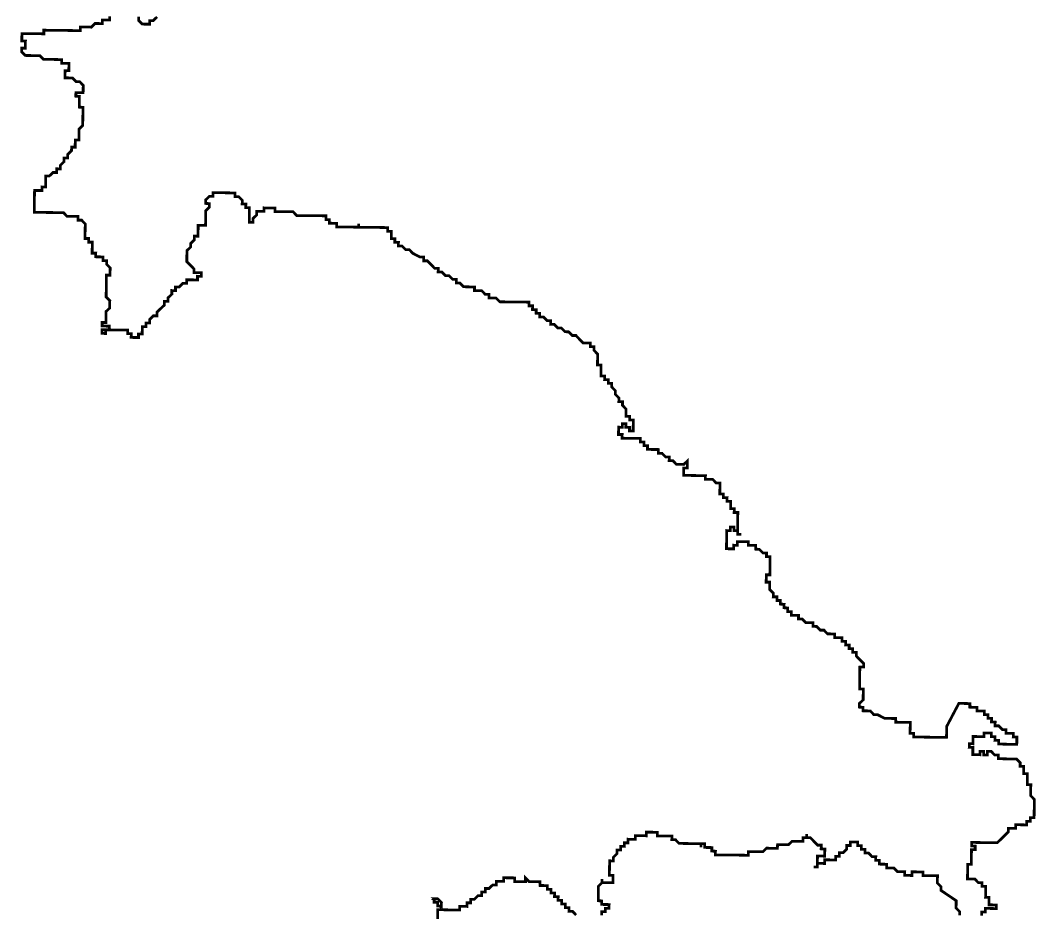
# Model space of a CAD drawing. Header units: metres. Extents: x 257673 to 289848, y 2129691 to 2228029.
# Drawn here: x 262908 to 264016, y 2162390 to 2163364 of the extents above; entities that cross this region are included whole.
import ezdxf

# ---------------------------------------------------------------- set-up
doc = ezdxf.new("R2010")
doc.units = ezdxf.units.M
doc.header["$MEASUREMENT"] = 0
doc.layers.add('HAZARDS LINE', color=1, linetype='Continuous')

msp = doc.modelspace()

# ---------------------------------------------------------------- linework, layer by layer
at = {"layer": 'HAZARDS LINE', "lineweight": 18}
for points in [[(263957, 2162386.9, 2.98, 2.98, 0), (263957.1, 2162390.9, 2.98, 2.98, 0), (263961, 2162390.8, 2.98, 2.98, 0), (263961.1, 2162394.8, 2.98, 2.98, 0), (263973, 2162394.6, 2.98, 2.98, 0), (263973.1, 2162398.6, 2.98, 2.98, 0), (263965.1, 2162398.7, 2.98, 2.98, 0), (263965.2, 2162406.7, 2.98, 2.98, 0), (263961.3, 2162406.8, 2.98, 2.98, 0), (263961.4, 2162418.7, 2.98, 2.98, 0), (263957.4, 2162418.8, 2.98, 2.98, 0), (263957.5, 2162422.8, 2.98, 2.98, 0), (263953.5, 2162422.8, 2.98, 2.98, 0), (263949.6, 2162426.9, 2.98, 2.98, 0), (263941.6, 2162427, 2.98, 2.98, 0), (263941.8, 2162442.9, 2.98, 2.98, 0), (263945.8, 2162442.9, 2.98, 2.98, 0), (263946, 2162458.8, 2.98, 2.98, 0), (263950, 2162458.8, 2.98, 2.98, 0), (263950, 2162462.7, 2.98, 2.98, 0), (263946.1, 2162462.8, 2.98, 2.98, 0), (263946.1, 2162466.8, 2.98, 2.98, 0), (263974, 2162466.4, 2.98, 2.98, 0), (263978.1, 2162470.3, 2.98, 2.98, 0), (263982.1, 2162474.3, 2.98, 2.98, 0), (263986.1, 2162478.2, 2.98, 2.98, 0), (263986.2, 2162482.2, 2.98, 2.98, 0), (263994.2, 2162482.1, 2.98, 2.98, 0), (263994.2, 2162486.1, 2.98, 2.98, 0), (264006.2, 2162485.9, 2.98, 2.98, 0), (264006.2, 2162489.9, 2.98, 2.98, 0), (264010.2, 2162489.8, 2.98, 2.98, 0), (264010.3, 2162493.8, 2.98, 2.98, 0), (264014.3, 2162493.8, 2.98, 2.98, 0), (264014.5, 2162513.7, 2.98, 2.98, 0), (264010.6, 2162517.8, 2.98, 2.98, 0), (264010.7, 2162529.7, 2.98, 2.98, 0), (264006.8, 2162529.8, 2.98, 2.98, 0), (264006.9, 2162541.7, 2.98, 2.98, 0), (264002.9, 2162541.8, 2.98, 2.98, 0), (264003, 2162549.8, 2.98, 2.98, 0), (263999.1, 2162549.8, 2.98, 2.98, 0), (263999.1, 2162553.8, 2.98, 2.98, 0), (263995.2, 2162557.8, 2.98, 2.98, 0), (263975.2, 2162558.1, 2.98, 2.98, 0), (263975.3, 2162562.1, 2.98, 2.98, 0), (263971.3, 2162562.1, 2.98, 2.98, 0), (263967.4, 2162566.2, 2.98, 2.98, 0), (263963.4, 2162566.2, 2.98, 2.98, 0), (263963.3, 2162562.3, 2.98, 2.98, 0), (263959.4, 2162562.3, 2.98, 2.98, 0), (263959.4, 2162566.3, 2.98, 2.98, 0), (263955.4, 2162566.3, 2.98, 2.98, 0), (263955.4, 2162562.4, 2.98, 2.98, 0), (263947.4, 2162562.5, 2.98, 2.98, 0), (263947.5, 2162570.4, 2.98, 2.98, 0), (263943.5, 2162570.5, 2.98, 2.98, 0), (263943.6, 2162574.5, 2.98, 2.98, 0), (263947.6, 2162574.4, 2.98, 2.98, 0), (263947.7, 2162582.4, 2.98, 2.98, 0), (263959.6, 2162582.2, 2.98, 2.98, 0), (263959.7, 2162586.2, 2.98, 2.98, 0), (263967.6, 2162586.1, 2.98, 2.98, 0), (263967.6, 2162582.1, 2.98, 2.98, 0), (263971.6, 2162582.1, 2.98, 2.98, 0), (263971.5, 2162578.1, 2.98, 2.98, 0), (263975.5, 2162578, 2.98, 2.98, 0), (263975.5, 2162574.1, 2.98, 2.98, 0), (263995.4, 2162573.8, 2.98, 2.98, 0), (263995.5, 2162581.8, 2.98, 2.98, 0), (263991.5, 2162581.8, 2.98, 2.98, 0), (263991.6, 2162585.8, 2.98, 2.98, 0), (263983.6, 2162585.9, 2.98, 2.98, 0), (263983.6, 2162589.9, 2.98, 2.98, 0), (263979.7, 2162589.9, 2.98, 2.98, 0), (263975.7, 2162594, 2.98, 2.98, 0), (263971.7, 2162594, 2.98, 2.98, 0), (263971.8, 2162598, 2.98, 2.98, 0), (263967.8, 2162598.1, 2.98, 2.98, 0), (263967.9, 2162602.1, 2.98, 2.98, 0), (263963.9, 2162602.1, 2.98, 2.98, 0), (263963.9, 2162606.1, 2.98, 2.98, 0), (263959.9, 2162606.2, 2.98, 2.98, 0), (263960, 2162610.1, 2.98, 2.98, 0), (263952, 2162610.3, 2.98, 2.98, 0), (263952.1, 2162614.2, 2.98, 2.98, 0), (263944.1, 2162614.4, 2.98, 2.98, 0), (263944.2, 2162618.3, 2.98, 2.98, 0), (263932.2, 2162618.5, 2.98, 2.98, 0), (263918.9, 2162593.3, 2.98, 2.98, 0), (263918.7, 2162581.4, 2.98, 2.98, 0), (263882.9, 2162581.8, 2.98, 2.98, 0), (263883, 2162585.8, 2.98, 2.98, 0), (263879, 2162585.9, 2.98, 2.98, 0), (263879.2, 2162597.8, 2.98, 2.98, 0), (263863.3, 2162598, 2.98, 2.98, 0), (263863.3, 2162602, 2.98, 2.98, 0), (263851.4, 2162602.1, 2.98, 2.98, 0), (263843.5, 2162606.2, 2.98, 2.98, 0), (263839.5, 2162606.2, 2.98, 2.98, 0), (263835.6, 2162610.3, 2.98, 2.98, 0), (263827.6, 2162610.4, 2.98, 2.98, 0), (263827.7, 2162614.3, 2.98, 2.98, 0), (263823.7, 2162614.4, 2.98, 2.98, 0), (263823.7, 2162618.4, 2.98, 2.98, 0), (263827.8, 2162622.3, 2.98, 2.98, 0), (263827.9, 2162634.2, 2.98, 2.98, 0), (263823.9, 2162634.3, 2.98, 2.98, 0), (263824.2, 2162658.1, 2.98, 2.98, 0), (263828.2, 2162658.1, 2.98, 2.98, 0), (263828.3, 2162662.1, 2.98, 2.98, 0), (263824.3, 2162666.1, 2.98, 2.98, 0), (263820.4, 2162670.1, 2.98, 2.98, 0), (263820.4, 2162674.1, 2.98, 2.98, 0), (263816.5, 2162674.1, 2.98, 2.98, 0), (263816.5, 2162678.1, 2.98, 2.98, 0), (263812.5, 2162678.2, 2.98, 2.98, 0), (263812.6, 2162682.1, 2.98, 2.98, 0), (263808.6, 2162682.2, 2.98, 2.98, 0), (263808.7, 2162686.2, 2.98, 2.98, 0), (263804.7, 2162686.2, 2.98, 2.98, 0), (263804.7, 2162690.2, 2.98, 2.98, 0), (263796.8, 2162690.3, 2.98, 2.98, 0), (263796.8, 2162694.3, 2.98, 2.98, 0), (263788.9, 2162694.4, 2.98, 2.98, 0), (263785, 2162698.4, 2.98, 2.98, 0), (263781, 2162698.4, 2.98, 2.98, 0), (263777, 2162702.4, 2.98, 2.98, 0), (263773.1, 2162702.5, 2.98, 2.98, 0), (263773.1, 2162706.5, 2.98, 2.98, 0), (263765.2, 2162706.6, 2.98, 2.98, 0), (263761.2, 2162710.6, 2.98, 2.98, 0), (263757.3, 2162710.6, 2.98, 2.98, 0), (263757.3, 2162714.6, 2.98, 2.98, 0), (263749.4, 2162714.7, 2.98, 2.98, 0), (263749.4, 2162718.7, 2.98, 2.98, 0), (263745.4, 2162718.7, 2.98, 2.98, 0), (263745.5, 2162722.7, 2.98, 2.98, 0), (263741.5, 2162722.8, 2.98, 2.98, 0), (263741.6, 2162726.7, 2.98, 2.98, 0), (263737.6, 2162726.8, 2.98, 2.98, 0), (263737.6, 2162730.8, 2.98, 2.98, 0), (263733.7, 2162730.8, 2.98, 2.98, 0), (263733.7, 2162734.8, 2.98, 2.98, 0), (263729.7, 2162734.8, 2.98, 2.98, 0), (263729.8, 2162738.8, 2.98, 2.98, 0), (263725.8, 2162742.8, 2.98, 2.98, 0), (263725.9, 2162750.8, 2.98, 2.98, 0), (263722, 2162750.8, 2.98, 2.98, 0), (263722.1, 2162758.8, 2.98, 2.98, 0), (263726, 2162758.8, 2.98, 2.98, 0), (263726.3, 2162778.6, 2.98, 2.98, 0), (263722.3, 2162778.7, 2.98, 2.98, 0), (263722.4, 2162782.7, 2.98, 2.98, 0), (263718.4, 2162782.7, 2.98, 2.98, 0), (263714.5, 2162786.7, 2.98, 2.98, 0), (263710.5, 2162786.8, 2.98, 2.98, 0), (263710.5, 2162790.8, 2.98, 2.98, 0), (263702.6, 2162790.9, 2.98, 2.98, 0), (263702.6, 2162794.8, 2.98, 2.98, 0), (263690.7, 2162795, 2.98, 2.98, 0), (263690.6, 2162791, 2.98, 2.98, 0), (263686.7, 2162791.1, 2.98, 2.98, 0), (263686.6, 2162787.1, 2.98, 2.98, 0), (263678.7, 2162787.2, 2.98, 2.98, 0), (263678.9, 2162807.1, 2.98, 2.98, 0), (263682.9, 2162807, 2.98, 2.98, 0), (263682.9, 2162811, 2.98, 2.98, 0), (263686.9, 2162810.9, 2.98, 2.98, 0), (263686.9, 2162807, 2.98, 2.98, 0), (263690.8, 2162806.9, 2.98, 2.98, 0), (263690.8, 2162802.9, 2.98, 2.98, 0), (263694.8, 2162802.9, 2.98, 2.98, 0), (263690.8, 2162802.9, 2.98, 2.98, 0), (263690.8, 2162806.9, 2.98, 2.98, 0), (263691.1, 2162826.8, 2.98, 2.98, 0), (263687.1, 2162826.8, 2.98, 2.98, 0), (263687.2, 2162830.8, 2.98, 2.98, 0), (263683.2, 2162830.9, 2.98, 2.98, 0), (263683.3, 2162838.8, 2.98, 2.98, 0), (263679.3, 2162838.9, 2.98, 2.98, 0), (263679.4, 2162842.8, 2.98, 2.98, 0), (263675.4, 2162842.9, 2.98, 2.98, 0), (263675.4, 2162846.9, 2.98, 2.98, 0), (263671.4, 2162846.9, 2.98, 2.98, 0), (263671.6, 2162858.8, 2.98, 2.98, 0), (263667.6, 2162858.9, 2.98, 2.98, 0), (263663.7, 2162862.9, 2.98, 2.98, 0), (263655.7, 2162863, 2.98, 2.98, 0), (263655.8, 2162867, 2.98, 2.98, 0), (263631.9, 2162867.3, 2.98, 2.98, 0), (263632, 2162875.2, 2.98, 2.98, 0), (263636, 2162875.2, 2.98, 2.98, 0), (263636.1, 2162883.1, 2.98, 2.98, 0), (263632.1, 2162879.2, 2.98, 2.98, 0), (263624.1, 2162879.3, 2.98, 2.98, 0), (263620.2, 2162883.3, 2.98, 2.98, 0), (263616.2, 2162883.4, 2.98, 2.98, 0), (263616.3, 2162887.4, 2.98, 2.98, 0), (263612.3, 2162887.4, 2.98, 2.98, 0), (263608.4, 2162891.4, 2.98, 2.98, 0), (263604.4, 2162891.5, 2.98, 2.98, 0), (263604.4, 2162895.5, 2.98, 2.98, 0), (263592.5, 2162895.6, 2.98, 2.98, 0), (263592.6, 2162899.6, 2.98, 2.98, 0), (263588.6, 2162899.6, 2.98, 2.98, 0), (263588.6, 2162903.6, 2.98, 2.98, 0), (263584.7, 2162903.7, 2.98, 2.98, 0), (263584.7, 2162907.6, 2.98, 2.98, 0), (263564.8, 2162907.9, 2.98, 2.98, 0), (263564.9, 2162911.9, 2.98, 2.98, 0), (263560.9, 2162911.9, 2.98, 2.98, 0), (263561, 2162919.9, 2.98, 2.98, 0), (263565, 2162919.8, 2.98, 2.98, 0), (263565, 2162923.8, 2.98, 2.98, 0), (263569, 2162923.7, 2.98, 2.98, 0), (263568.9, 2162919.8, 2.98, 2.98, 0), (263572.9, 2162919.7, 2.98, 2.98, 0), (263572.9, 2162915.7, 2.98, 2.98, 0), (263576.9, 2162915.7, 2.98, 2.98, 0), (263577, 2162927.6, 2.98, 2.98, 0), (263573, 2162927.7, 2.98, 2.98, 0), (263573.1, 2162931.6, 2.98, 2.98, 0), (263569.1, 2162931.7, 2.98, 2.98, 0), (263569.2, 2162939.6, 2.98, 2.98, 0), (263565.3, 2162943.7, 2.98, 2.98, 0), (263565.3, 2162947.6, 2.98, 2.98, 0), (263561.3, 2162947.7, 2.98, 2.98, 0), (263561.4, 2162951.7, 2.98, 2.98, 0), (263557.5, 2162955.7, 2.98, 2.98, 0), (263557.5, 2162959.7, 2.98, 2.98, 0), (263553.6, 2162963.7, 2.98, 2.98, 0), (263553.6, 2162967.7, 2.98, 2.98, 0), (263549.7, 2162967.7, 2.98, 2.98, 0), (263549.7, 2162971.7, 2.98, 2.98, 0), (263545.7, 2162971.7, 2.98, 2.98, 0), (263545.8, 2162975.7, 2.98, 2.98, 0), (263541.8, 2162975.8, 2.98, 2.98, 0), (263541.9, 2162987.7, 2.98, 2.98, 0), (263538, 2162987.8, 2.98, 2.98, 0), (263538.1, 2162999.7, 2.98, 2.98, 0), (263534.2, 2163003.7, 2.98, 2.98, 0), (263534.2, 2163007.7, 2.98, 2.98, 0), (263530.3, 2163007.7, 2.98, 2.98, 0), (263530.3, 2163011.7, 2.98, 2.98, 0), (263522.4, 2163011.8, 2.98, 2.98, 0), (263518.4, 2163015.8, 2.98, 2.98, 0), (263514.5, 2163019.9, 2.98, 2.98, 0), (263510.5, 2163019.9, 2.98, 2.98, 0), (263506.6, 2163023.9, 2.98, 2.98, 0), (263502.6, 2163024, 2.98, 2.98, 0), (263498.7, 2163028, 2.98, 2.98, 0), (263494.7, 2163028.1, 2.98, 2.98, 0), (263490.8, 2163032.1, 2.98, 2.98, 0), (263486.8, 2163032.1, 2.98, 2.98, 0), (263486.9, 2163036.1, 2.98, 2.98, 0), (263482.9, 2163036.2, 2.98, 2.98, 0), (263479, 2163040.2, 2.98, 2.98, 0), (263475, 2163040.2, 2.98, 2.98, 0), (263475, 2163044.2, 2.98, 2.98, 0), (263471.1, 2163044.3, 2.98, 2.98, 0), (263471.1, 2163048.2, 2.98, 2.98, 0), (263467.1, 2163048.3, 2.98, 2.98, 0), (263467.2, 2163052.3, 2.98, 2.98, 0), (263463.2, 2163052.3, 2.98, 2.98, 0), (263463.2, 2163056.3, 2.98, 2.98, 0), (263431.4, 2163056.7, 2.98, 2.98, 0), (263427.5, 2163060.7, 2.98, 2.98, 0), (263419.6, 2163060.8, 2.98, 2.98, 0), (263419.6, 2163064.8, 2.98, 2.98, 0), (263415.6, 2163064.8, 2.98, 2.98, 0), (263411.7, 2163068.8, 2.98, 2.98, 0), (263403.8, 2163068.9, 2.98, 2.98, 0), (263403.8, 2163072.9, 2.98, 2.98, 0), (263391.9, 2163073.1, 2.98, 2.98, 0), (263387.9, 2163077.1, 2.98, 2.98, 0), (263384, 2163077.1, 2.98, 2.98, 0), (263384, 2163081.1, 2.98, 2.98, 0), (263380, 2163081.2, 2.98, 2.98, 0), (263376.1, 2163085.2, 2.98, 2.98, 0), (263372.1, 2163085.2, 2.98, 2.98, 0), (263368.2, 2163089.3, 2.98, 2.98, 0), (263364.2, 2163089.3, 2.98, 2.98, 0), (263364.3, 2163093.3, 2.98, 2.98, 0), (263360.3, 2163093.3, 2.98, 2.98, 0), (263356.4, 2163097.4, 2.98, 2.98, 0), (263352.5, 2163101.4, 2.98, 2.98, 0), (263348.5, 2163101.4, 2.98, 2.98, 0), (263348.5, 2163105.4, 2.98, 2.98, 0), (263344.6, 2163105.5, 2.98, 2.98, 0), (263336.7, 2163109.5, 2.98, 2.98, 0), (263332.7, 2163113.6, 2.98, 2.98, 0), (263328.7, 2163113.6, 2.98, 2.98, 0), (263324.8, 2163117.6, 2.98, 2.98, 0), (263320.8, 2163117.7, 2.98, 2.98, 0), (263320.9, 2163121.7, 2.98, 2.98, 0), (263316.9, 2163121.7, 2.98, 2.98, 0), (263317, 2163125.7, 2.98, 2.98, 0), (263313, 2163125.7, 2.98, 2.98, 0), (263313.1, 2163133.7, 2.98, 2.98, 0), (263309.1, 2163133.7, 2.98, 2.98, 0), (263309.2, 2163137.7, 2.98, 2.98, 0), (263277.4, 2163138.1, 2.98, 2.98, 0), (263277.4, 2163142.1, 2.98, 2.98, 0), (263277.4, 2163138.1, 2.98, 2.98, 0), (263253.5, 2163138.4, 2.98, 2.98, 0), (263253.5, 2163142.4, 2.98, 2.98, 0), (263245.6, 2163142.5, 2.98, 2.98, 0), (263245.6, 2163146.4, 2.98, 2.98, 0), (263241.7, 2163146.5, 2.98, 2.98, 0), (263241.7, 2163150.5, 2.98, 2.98, 0), (263209.9, 2163150.8, 2.98, 2.98, 0), (263206, 2163154.9, 2.98, 2.98, 0), (263186.1, 2163155.1, 2.98, 2.98, 0), (263186.1, 2163159.1, 2.98, 2.98, 0), (263174.2, 2163159.2, 2.98, 2.98, 0), (263174.2, 2163155.3, 2.98, 2.98, 0), (263166.2, 2163155.4, 2.98, 2.98, 0), (263166.2, 2163151.4, 2.98, 2.98, 0), (263162.1, 2163147.5, 2.98, 2.98, 0), (263162.1, 2163143.5, 2.98, 2.98, 0), (263158.1, 2163143.5, 2.98, 2.98, 0), (263158.3, 2163159.4, 2.98, 2.98, 0), (263154.3, 2163159.5, 2.98, 2.98, 0), (263154.4, 2163163.5, 2.98, 2.98, 0), (263150.4, 2163163.5, 2.98, 2.98, 0), (263150.5, 2163167.5, 2.98, 2.98, 0), (263146.5, 2163171.5, 2.98, 2.98, 0), (263142.6, 2163171.6, 2.98, 2.98, 0), (263142.6, 2163175.5, 2.98, 2.98, 0), (263118.7, 2163175.8, 2.98, 2.98, 0), (263118.7, 2163171.9, 2.98, 2.98, 0), (263114.7, 2163171.9, 2.98, 2.98, 0), (263110.7, 2163168, 2.98, 2.98, 0), (263110.7, 2163164, 2.98, 2.98, 0), (263114.6, 2163163.9, 2.98, 2.98, 0), (263114.6, 2163160, 2.98, 2.98, 0), (263110.6, 2163156, 2.98, 2.98, 0), (263110.4, 2163140.1, 2.98, 2.98, 0), (263102.4, 2163140.2, 2.98, 2.98, 0), (263102.3, 2163128.3, 2.98, 2.98, 0), (263098.3, 2163128.4, 2.98, 2.98, 0), (263098.2, 2163124.4, 2.98, 2.98, 0), (263094.2, 2163120.4, 2.98, 2.98, 0), (263094.2, 2163116.5, 2.98, 2.98, 0), (263090.1, 2163112.5, 2.98, 2.98, 0), (263090, 2163100.6, 2.98, 2.98, 0), (263093.9, 2163096.6, 2.98, 2.98, 0), (263097.8, 2163092.6, 2.98, 2.98, 0), (263097.8, 2163088.6, 2.98, 2.98, 0), (263105.8, 2163088.5, 2.98, 2.98, 0), (263105.7, 2163084.5, 2.98, 2.98, 0), (263101.7, 2163084.6, 2.98, 2.98, 0), (263101.7, 2163080.6, 2.98, 2.98, 0), (263089.8, 2163080.7, 2.98, 2.98, 0), (263089.7, 2163076.8, 2.98, 2.98, 0), (263085.7, 2163076.8, 2.98, 2.98, 0), (263081.7, 2163072.9, 2.98, 2.98, 0), (263077.7, 2163072.9, 2.98, 2.98, 0), (263077.7, 2163068.9, 2.98, 2.98, 0), (263073.7, 2163069, 2.98, 2.98, 0), (263073.7, 2163065, 2.98, 2.98, 0), (263069.6, 2163061.1, 2.98, 2.98, 0), (263069.6, 2163057.1, 2.98, 2.98, 0), (263065.6, 2163057.2, 2.98, 2.98, 0), (263065.6, 2163053.2, 2.98, 2.98, 0), (263061.5, 2163049.3, 2.98, 2.98, 0), (263057.5, 2163045.3, 2.98, 2.98, 0), (263057.5, 2163041.4, 2.98, 2.98, 0), (263053.5, 2163041.4, 2.98, 2.98, 0), (263049.5, 2163037.5, 2.98, 2.98, 0), (263049.4, 2163033.5, 2.98, 2.98, 0), (263045.4, 2163033.5, 2.98, 2.98, 0), (263045.4, 2163029.6, 2.98, 2.98, 0), (263041.4, 2163029.6, 2.98, 2.98, 0), (263041.3, 2163021.7, 2.98, 2.98, 0), (263037.3, 2163021.7, 2.98, 2.98, 0), (263037.3, 2163017.7, 2.98, 2.98, 0), (263029.3, 2163017.8, 2.98, 2.98, 0), (263029.4, 2163021.8, 2.98, 2.98, 0), (263025.4, 2163021.9, 2.98, 2.98, 0), (263025.5, 2163025.8, 2.98, 2.98, 0), (263005.6, 2163026.1, 2.98, 2.98, 0), (263001.6, 2163026.1, 2.98, 2.98, 0), (262997.6, 2163026.2, 2.98, 2.98, 0), (262997.6, 2163022.2, 2.98, 2.98, 0), (263001.6, 2163022.1, 2.98, 2.98, 0), (263001.6, 2163026.1, 2.98, 2.98, 0), (263005.6, 2163026.1, 2.98, 2.98, 0), (263005.6, 2163030.1, 2.98, 2.98, 0), (262997.7, 2163030.2, 2.98, 2.98, 0), (262997.7, 2163034.1, 2.98, 2.98, 0), (263001.7, 2163034.1, 2.98, 2.98, 0), (263001.8, 2163046, 2.98, 2.98, 0), (263005.9, 2163049.9, 2.98, 2.98, 0), (263006, 2163057.9, 2.98, 2.98, 0), (263002, 2163061.9, 2.98, 2.98, 0), (263002.3, 2163085.8, 2.98, 2.98, 0), (263006.3, 2163085.7, 2.98, 2.98, 0), (263006.4, 2163093.7, 2.98, 2.98, 0), (263002.5, 2163097.7, 2.98, 2.98, 0), (263002.5, 2163101.7, 2.98, 2.98, 0), (262998.5, 2163101.7, 2.98, 2.98, 0), (262998.6, 2163105.7, 2.98, 2.98, 0), (262990.6, 2163105.8, 2.98, 2.98, 0), (262990.7, 2163109.8, 2.98, 2.98, 0), (262986.7, 2163109.8, 2.98, 2.98, 0), (262986.9, 2163121.8, 2.98, 2.98, 0), (262982.9, 2163121.8, 2.98, 2.98, 0), (262982.9, 2163125.8, 2.98, 2.98, 0), (262979, 2163125.8, 2.98, 2.98, 0), (262979.2, 2163141.7, 2.98, 2.98, 0), (262975.2, 2163145.8, 2.98, 2.98, 0), (262971.3, 2163145.8, 2.98, 2.98, 0), (262971.3, 2163149.8, 2.98, 2.98, 0), (262959.4, 2163149.9, 2.98, 2.98, 0), (262955.4, 2163154, 2.98, 2.98, 0), (262923.6, 2163154.3, 2.98, 2.98, 0), (262923.9, 2163178.2, 2.98, 2.98, 0), (262931.9, 2163178.1, 2.98, 2.98, 0), (262931.9, 2163182.1, 2.98, 2.98, 0), (262935.9, 2163182, 2.98, 2.98, 0), (262936, 2163194, 2.98, 2.98, 0), (262940, 2163193.9, 2.98, 2.98, 0), (262944.1, 2163197.8, 2.98, 2.98, 0), (262948, 2163197.8, 2.98, 2.98, 0), (262948.1, 2163201.8, 2.98, 2.98, 0), (262952.1, 2163201.7, 2.98, 2.98, 0), (262952.1, 2163205.7, 2.98, 2.98, 0), (262956.1, 2163209.6, 2.98, 2.98, 0), (262956.2, 2163213.6, 2.98, 2.98, 0), (262960.1, 2163213.6, 2.98, 2.98, 0), (262960.2, 2163217.5, 2.98, 2.98, 0), (262964.2, 2163221.5, 2.98, 2.98, 0), (262964.3, 2163225.4, 2.98, 2.98, 0), (262968.2, 2163225.4, 2.98, 2.98, 0), (262968.3, 2163233.3, 2.98, 2.98, 0), (262972.3, 2163233.3, 2.98, 2.98, 0), (262972.5, 2163245.2, 2.98, 2.98, 0), (262976.5, 2163249.2, 2.98, 2.98, 0), (262976.7, 2163269, 2.98, 2.98, 0), (262972.8, 2163269.1, 2.98, 2.98, 0), (262972.9, 2163281, 2.98, 2.98, 0), (262968.9, 2163281.1, 2.98, 2.98, 0), (262969, 2163285, 2.98, 2.98, 0), (262976.9, 2163284.9, 2.98, 2.98, 0), (262977, 2163292.9, 2.98, 2.98, 0), (262973.1, 2163296.9, 2.98, 2.98, 0), (262969.1, 2163297, 2.98, 2.98, 0), (262965.2, 2163301, 2.98, 2.98, 0), (262957.2, 2163301.1, 2.98, 2.98, 0), (262957.3, 2163309, 2.98, 2.98, 0), (262961.3, 2163309, 2.98, 2.98, 0), (262961.4, 2163317, 2.98, 2.98, 0), (262953.5, 2163317, 2.98, 2.98, 0), (262953.5, 2163321, 2.98, 2.98, 0), (262933.6, 2163321.3, 2.98, 2.98, 0), (262929.7, 2163325.3, 2.98, 2.98, 0), (262913.8, 2163325.5, 2.98, 2.98, 0), (262909.9, 2163329.5, 2.98, 2.98, 0), (262909.9, 2163333.5, 2.98, 2.98, 0), (262913.9, 2163333.4, 2.98, 2.98, 0), (262914, 2163341.4, 2.98, 2.98, 0), (262910, 2163341.4, 2.98, 2.98, 0), (262910.1, 2163349.4, 2.98, 2.98, 0), (262934, 2163349.1, 2.98, 2.98, 0), (262934, 2163353.1, 2.98, 2.98, 0), (262973.8, 2163352.6, 2.98, 2.98, 0), (262973.8, 2163356.6, 2.98, 2.98, 0), (262985.8, 2163356.4, 2.98, 2.98, 0), (262989.8, 2163360.4, 2.98, 2.98, 0), (262997.7, 2163360.3, 2.98, 2.98, 0), (262997.8, 2163364.2, 2.98, 2.98, 0), (263005.7, 2163364.1, 2.98, 2.98, 0), (263005.8, 2163368.1, 2.98, 2.98, 0)], [(263037.6, 2163367.7, 2.98, 2.98, 0), (263037.5, 2163363.7, 2.98, 2.98, 0), (263041.5, 2163359.7, 2.98, 2.98, 0), (263049.4, 2163359.6, 2.98, 2.98, 0), (263049.5, 2163363.6, 2.98, 2.98, 0), (263053.4, 2163363.6, 2.98, 2.98, 0), (263057.5, 2163367.5, 2.98, 2.98, 0)], [(263542.6, 2162387.1, 2.98, 2.98, 0), (263542.6, 2162391.1, 2.98, 2.98, 0), (263546.6, 2162391.1, 2.98, 2.98, 0), (263546.6, 2162395, 2.98, 2.98, 0), (263550.6, 2162395, 2.98, 2.98, 0), (263550.7, 2162399, 2.98, 2.98, 0), (263542.7, 2162399.1, 2.98, 2.98, 0), (263542.7, 2162403, 2.98, 2.98, 0), (263538.8, 2162403.1, 2.98, 2.98, 0), (263539, 2162419, 2.98, 2.98, 0), (263543, 2162422.9, 2.98, 2.98, 0), (263543, 2162426.9, 2.98, 2.98, 0), (263543, 2162422.9, 2.98, 2.98, 0), (263554.9, 2162422.8, 2.98, 2.98, 0), (263555, 2162430.7, 2.98, 2.98, 0), (263551, 2162430.8, 2.98, 2.98, 0), (263551.2, 2162446.7, 2.98, 2.98, 0), (263555.2, 2162446.6, 2.98, 2.98, 0), (263555.3, 2162450.6, 2.98, 2.98, 0), (263559.3, 2162454.5, 2.98, 2.98, 0), (263559.3, 2162458.5, 2.98, 2.98, 0), (263563.3, 2162458.5, 2.98, 2.98, 0), (263563.4, 2162462.5, 2.98, 2.98, 0), (263567.3, 2162462.4, 2.98, 2.98, 0), (263567.4, 2162466.4, 2.98, 2.98, 0), (263571.4, 2162466.3, 2.98, 2.98, 0), (263571.4, 2162470.3, 2.98, 2.98, 0), (263579.4, 2162470.2, 2.98, 2.98, 0), (263579.4, 2162474.2, 2.98, 2.98, 0), (263591.3, 2162474, 2.98, 2.98, 0), (263591.4, 2162478, 2.98, 2.98, 0), (263603.3, 2162477.9, 2.98, 2.98, 0), (263603.3, 2162473.9, 2.98, 2.98, 0), (263619.2, 2162473.7, 2.98, 2.98, 0), (263619.1, 2162469.7, 2.98, 2.98, 0), (263623.1, 2162469.7, 2.98, 2.98, 0), (263627, 2162465.7, 2.98, 2.98, 0), (263650.9, 2162465.4, 2.98, 2.98, 0), (263650.8, 2162461.4, 2.98, 2.98, 0), (263650.9, 2162465.4, 2.98, 2.98, 0), (263654.9, 2162465.3, 2.98, 2.98, 0), (263654.8, 2162461.3, 2.98, 2.98, 0), (263662.8, 2162461.2, 2.98, 2.98, 0), (263662.7, 2162457.3, 2.98, 2.98, 0), (263666.7, 2162457.2, 2.98, 2.98, 0), (263666.6, 2162453.2, 2.98, 2.98, 0), (263702.4, 2162452.8, 2.98, 2.98, 0), (263702.5, 2162456.8, 2.98, 2.98, 0), (263718.4, 2162456.6, 2.98, 2.98, 0), (263722.4, 2162460.5, 2.98, 2.98, 0), (263734.3, 2162460.4, 2.98, 2.98, 0), (263734.4, 2162464.3, 2.98, 2.98, 0), (263746.3, 2162464.2, 2.98, 2.98, 0), (263750.3, 2162468.1, 2.98, 2.98, 0), (263762.3, 2162468, 2.98, 2.98, 0), (263762.3, 2162472, 2.98, 2.98, 0), (263766.3, 2162471.9, 2.98, 2.98, 0), (263766.3, 2162475.9, 2.98, 2.98, 0), (263766.3, 2162471.9, 2.98, 2.98, 0), (263770.3, 2162471.9, 2.98, 2.98, 0), (263778.1, 2162463.8, 2.98, 2.98, 0), (263782.1, 2162463.8, 2.98, 2.98, 0), (263782, 2162459.8, 2.98, 2.98, 0), (263786, 2162459.7, 2.98, 2.98, 0), (263785.9, 2162451.8, 2.98, 2.98, 0), (263778, 2162451.9, 2.98, 2.98, 0), (263777.9, 2162443.9, 2.98, 2.98, 0), (263777.8, 2162439.9, 2.98, 2.98, 0), (263773.8, 2162440, 2.98, 2.98, 0), (263777.8, 2162439.9, 2.98, 2.98, 0), (263777.9, 2162443.9, 2.98, 2.98, 0), (263785.8, 2162443.8, 2.98, 2.98, 0), (263785.9, 2162447.8, 2.98, 2.98, 0), (263797.8, 2162447.7, 2.98, 2.98, 0), (263797.8, 2162451.6, 2.98, 2.98, 0), (263801.8, 2162451.6, 2.98, 2.98, 0), (263801.9, 2162455.6, 2.98, 2.98, 0), (263805.8, 2162455.5, 2.98, 2.98, 0), (263809.9, 2162459.4, 2.98, 2.98, 0), (263809.9, 2162463.4, 2.98, 2.98, 0), (263813.9, 2162463.4, 2.98, 2.98, 0), (263813.9, 2162467.3, 2.98, 2.98, 0), (263821.9, 2162467.2, 2.98, 2.98, 0), (263821.8, 2162463.3, 2.98, 2.98, 0), (263825.8, 2162463.2, 2.98, 2.98, 0), (263825.8, 2162459.2, 2.98, 2.98, 0), (263829.7, 2162459.2, 2.98, 2.98, 0), (263829.7, 2162455.2, 2.98, 2.98, 0), (263833.7, 2162455.2, 2.98, 2.98, 0), (263837.6, 2162451.1, 2.98, 2.98, 0), (263841.6, 2162451.1, 2.98, 2.98, 0), (263841.5, 2162447.1, 2.98, 2.98, 0), (263845.5, 2162447.1, 2.98, 2.98, 0), (263845.5, 2162443.1, 2.98, 2.98, 0), (263853.4, 2162443, 2.98, 2.98, 0), (263853.4, 2162439, 2.98, 2.98, 0), (263861.3, 2162438.9, 2.98, 2.98, 0), (263865.2, 2162434.9, 2.98, 2.98, 0), (263873.2, 2162434.8, 2.98, 2.98, 0), (263873.1, 2162430.8, 2.98, 2.98, 0), (263881.1, 2162430.7, 2.98, 2.98, 0), (263881.1, 2162434.7, 2.98, 2.98, 0), (263893.1, 2162434.6, 2.98, 2.98, 0), (263893, 2162430.6, 2.98, 2.98, 0), (263908.9, 2162430.4, 2.98, 2.98, 0), (263908.8, 2162422.4, 2.98, 2.98, 0), (263912.8, 2162418.4, 2.98, 2.98, 0), (263912.7, 2162414.4, 2.98, 2.98, 0), (263929.3, 2162403.2, 2.98, 2.98, 0), (263929.2, 2162395.2, 2.98, 2.98, 0), (263933.1, 2162391.2, 2.98, 2.98, 0), (263933.1, 2162387.2, 2.98, 2.98, 0)], [(263363.5, 2162377.4, 2.98, 2.98, 0), (263363.7, 2162393.3, 2.98, 2.98, 0), (263367.7, 2162393.3, 2.98, 2.98, 0), (263387.5, 2162393, 2.98, 2.98, 0), (263387.6, 2162397, 2.98, 2.98, 0), (263395.5, 2162396.9, 2.98, 2.98, 0), (263395.6, 2162400.9, 2.98, 2.98, 0), (263399.6, 2162400.8, 2.98, 2.98, 0), (263399.6, 2162404.8, 2.98, 2.98, 0), (263403.6, 2162404.7, 2.98, 2.98, 0), (263407.6, 2162408.7, 2.98, 2.98, 0), (263411.6, 2162408.6, 2.98, 2.98, 0), (263411.6, 2162412.6, 2.98, 2.98, 0), (263415.6, 2162412.6, 2.98, 2.98, 0), (263415.7, 2162416.5, 2.98, 2.98, 0), (263419.6, 2162416.5, 2.98, 2.98, 0), (263423.7, 2162420.4, 2.98, 2.98, 0), (263427.6, 2162420.4, 2.98, 2.98, 0), (263427.7, 2162424.3, 2.98, 2.98, 0), (263435.6, 2162424.2, 2.98, 2.98, 0), (263435.7, 2162428.2, 2.98, 2.98, 0), (263447.6, 2162428.1, 2.98, 2.98, 0), (263447.6, 2162424.1, 2.98, 2.98, 0), (263459.5, 2162424, 2.98, 2.98, 0), (263459.5, 2162427.9, 2.98, 2.98, 0), (263463.5, 2162423.9, 2.98, 2.98, 0), (263475.4, 2162423.8, 2.98, 2.98, 0), (263475.4, 2162419.8, 2.98, 2.98, 0), (263483.3, 2162419.7, 2.98, 2.98, 0), (263483.3, 2162415.7, 2.98, 2.98, 0), (263487.2, 2162415.7, 2.98, 2.98, 0), (263487.2, 2162411.7, 2.98, 2.98, 0), (263491.2, 2162411.6, 2.98, 2.98, 0), (263491.1, 2162407.7, 2.98, 2.98, 0), (263495.1, 2162407.6, 2.98, 2.98, 0), (263495, 2162403.6, 2.98, 2.98, 0), (263499, 2162403.6, 2.98, 2.98, 0), (263499, 2162399.6, 2.98, 2.98, 0), (263502.9, 2162399.6, 2.98, 2.98, 0), (263502.9, 2162395.6, 2.98, 2.98, 0), (263506.9, 2162395.5, 2.98, 2.98, 0), (263506.8, 2162391.6, 2.98, 2.98, 0), (263510.8, 2162391.5, 2.98, 2.98, 0), (263514.7, 2162387.5, 2.98, 2.98, 0)]]:
    msp.add_lwpolyline(points, format="xyseb", dxfattribs=at)
at = {"layer": 'HAZARDS LINE', "lineweight": 18, "const_width": 2.98}
for points in [[(263355.9, 2162405.3), (263359.9, 2162405.3), (263359.8, 2162401.3), (263363.8, 2162401.3), (263363.7, 2162397.3), (263367.7, 2162397.2), (263367.8, 2162401.2), (263363.8, 2162405.2), (263359.9, 2162405.3)], [(263367.7, 2162393.3), (263367.7, 2162397.2)]]:
    msp.add_lwpolyline(points, close=True, dxfattribs=at)

doc.saveas('drawing.dxf')
